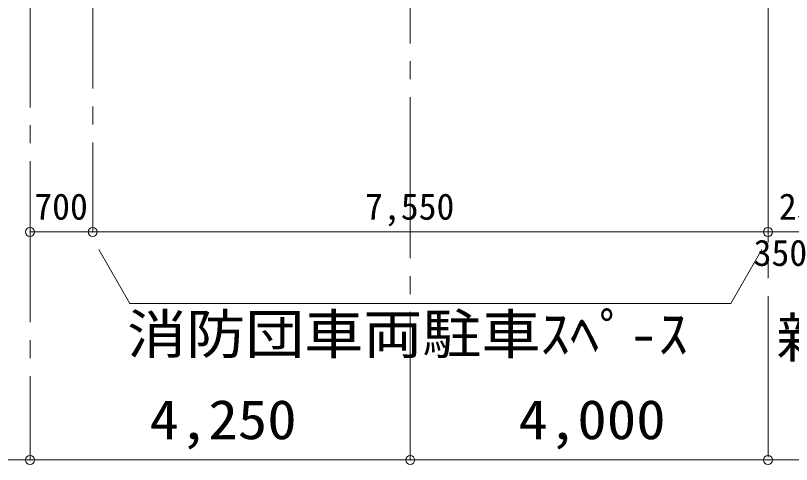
# Model space of a CAD drawing. Units: millimetres at full size, sheet at 1:200; details may follow other scales. Extents: x -55340 to 55340, y -38040 to 38040.
# Drawn here: x 16267 to 24942, y -19108 to -14095 of the extents above; entities that cross this region are included whole.
import ezdxf
from ezdxf.enums import TextEntityAlignment as Align

# ---------------------------------------------------------------- set-up
doc = ezdxf.new("R2010")
doc.units = ezdxf.units.MM
doc.header["$LTSCALE"] = 200
doc.header["$PDMODE"] = 32
doc.header["$PDSIZE"] = 100
doc.linetypes.add('CHAIN1', pattern=[8, 5, -1, 1, -1])
doc.linetypes.add('CHAIN2', pattern=[12, 9, -1, 1, -1])
for name, color, linetype, lineweight in [('0-1_通り芯', 3, 'Continuous', 18), ('0-4_仕上', 7, 'Continuous', 18), ('0-A_寸法', 6, 'Continuous', 9), ('1-1_通り芯', 4, 'Continuous', 9), ('1-5_建具(ｻｯｼ)', 4, 'Continuous', 9)]:
    doc.layers.add(name, color=color, linetype=linetype, lineweight=lineweight)
doc.styles.add('ＭＳ ゴシック', font='')
doc.styles.get('ＭＳ ゴシック').set_extended_font_data('MS Gothic')

msp = doc.modelspace()

# ---------------------------------------------------------------- linework, layer by layer
at = {"layer": '0-1_通り芯', "color": 4, "linetype": 'CHAIN2', "lineweight": 9}
for p, q in [((16429.8, -1320.6), (16429.8, -19058.1)), ((20679.8, -10205.2), (20679.8, -19058.1)), ((24679.8, -13970.6), (24679.8, -14851.1)), ((24679.8, -14828.3), (24679.8, -19058.1))]:
    msp.add_line(p, q, dxfattribs=at)
at = {"layer": '0-4_仕上'}
msp.add_line((24610.3, -16706.9), (24262.7, -17308.9), dxfattribs=at)
msp.add_lwpolyline([(17199.3, -16706.9), (17546.9, -17308.9), (24262.7, -17308.9)], dxfattribs=at)
at = {"layer": '0-A_寸法', "color": 4}
msp.add_line((20679.8, -19058.1), (24679.8, -19058.1), dxfattribs=at)
for points in [[(20679.8, -19058.1), (16429.8, -19058.1), (12179.8, -19058.1), (7929.8, -19058.1), (3679.8, -19058.1), (-320.2, -19058.1), (-4320.2, -19058.1), (-8320.2, -19058.1), (-12320.2, -19058.1)], [(40679.8, -19058.1), (36679.8, -19058.1), (32679.8, -19058.1), (28679.8, -19058.1), (24679.8, -19058.1)]]:
    msp.add_lwpolyline(points, dxfattribs=at)
at = {"layer": '0-A_寸法'}
for p in [(16429.8, -19058.1), (20679.8, -19058.1), (24679.8, -19058.1)]:
    msp.add_point(p, dxfattribs=at)
at = {"layer": '1-1_通り芯', "linetype": 'CHAIN1'}
msp.add_line((17129.8, -16510.8), (17129.8, -10960.6), dxfattribs=at)
at = {"layer": '1-1_通り芯'}
for p, q in [((16429.8, -16510.8), (17129.8, -16510.8)), ((17129.8, -16510.8), (24679.8, -16510.8))]:
    msp.add_line(p, q, dxfattribs=at)
at = {"layer": '1-1_通り芯', "color": 6}
for p in [(16429.8, -16510.8), (17129.8, -16510.8)]:
    msp.add_point(p, dxfattribs=at)
at = {"layer": '1-5_建具(ｻｯｼ)'}
msp.add_line((25279.8, -16510.8), (24679.8, -16510.8), dxfattribs=at)
at = {"layer": '1-5_建具(ｻｯｼ)', "color": 6}
msp.add_point((24679.8, -16510.8), dxfattribs=at)

# ---------------------------------------------------------------- texts
at = {"layer": '0-A_寸法', "color": 2, "style": 'ＭＳ ゴシック', "width": 1.1}
for s, p in [('4,250', (17764.8, -18958.1)), ('4,000', (21889.8, -18958.1))]:
    msp.add_text(s, height=439.9, dxfattribs=at).set_placement(p, align=Align.BOTTOM_LEFT)
at = {"layer": '1-5_建具(ｻｯｼ)', "color": 7, "style": 'ＭＳ ゴシック'}
for s, p in [('700', (16477.2, -16462.4)), ('7,550', (20175.8, -16462.4)), ('250', (24801.1, -16461.9)), ('350', (24519.1, -16978.7))]:
    msp.add_text(s, height=293.3, dxfattribs=at).set_placement(p, align=Align.BOTTOM_LEFT)
at = {"layer": '1-5_建具(ｻｯｼ)', "color": 2, "style": 'ＭＳ ゴシック'}
for s, width, p in [('消防団車両駐車ｽﾍﾟ-ｽ', 1.1, (17515.4, -18003.3)), ('新設屋外階段', 1.05, (24774.5, -18043.7))]:
    msp.add_text(s, height=439.9, dxfattribs=dict(at, width=width)).set_placement(p, align=Align.BOTTOM_LEFT)

doc.saveas('drawing.dxf')
